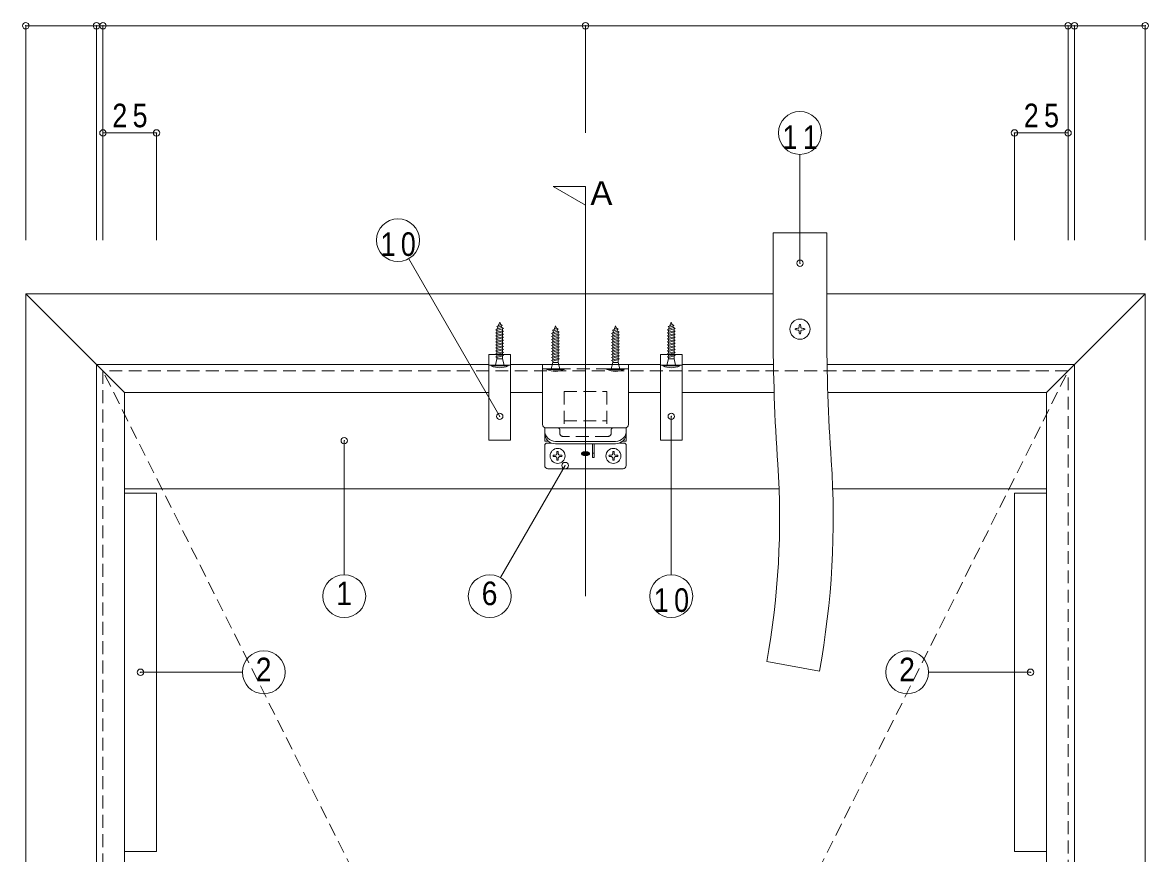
# Model space of a CAD drawing. Units: millimetres at full size, sheet at 1:5; details may follow other scales. Extents: x -1000 to 1000, y -688 to 688.
# Drawn here: x 46 to 571, y 11 to 399 of the extents above; entities that cross this region are included whole.
import ezdxf
from ezdxf.enums import TextEntityAlignment as Align

# ---------------------------------------------------------------- set-up
doc = ezdxf.new("R2010")
doc.units = ezdxf.units.MM
doc.header["$LTSCALE"] = 5
doc.header["$PDMODE"] = 32
doc.header["$PDSIZE"] = 3
doc.linetypes.add('DASHED1', pattern=[1.8, 1.2, -0.6])
for name, color, linetype, lineweight in [('2-0_ＫＢ製品', 7, 'Continuous', 9), ('2-1_躯体', 3, 'Continuous', 9), ('2-3_寸法', 4, 'Continuous', 9), ('2-4_引出線字', 4, 'Continuous', 9), ('2-5_文字', 7, 'Continuous', 9), ('2-8_他製品', 7, 'Continuous', 9), ('2-A_ベース', 3, 'Continuous', 9), ('2-B_2-Bﾚｲﾔ', 7, 'Continuous', 9)]:
    doc.layers.add(name, color=color, linetype=linetype, lineweight=lineweight)
doc.styles.add('HGｺﾞｼｯｸM', font='')
doc.styles.get('HGｺﾞｼｯｸM').set_extended_font_data('HGｺﾞｼｯｸM')

msp = doc.modelspace()

# ---------------------------------------------------------------- linework, layer by layer
at = {"layer": '2-0_ＫＢ製品', "color": 2, "linetype": 'DASHED1'}
for p, q in [((83.597, 236.25), (83.597, -213.75)), ((533.597, 236.25), (83.597, 236.25)), ((308.597, -213.75), (83.597, 236.25)), ((308.597, -213.75), (533.597, 236.25)), ((533.597, -213.75), (533.597, 236.25))]:
    msp.add_line(p, q, dxfattribs=at)
at = {"layer": '2-1_躯体'}
for p, q in [((288.597, 239.25), (328.597, 239.25)), ((398.841, 181.25), (93.597, 181.25)), ((108.597, 179.25), (93.597, 179.25)), ((108.597, 12.25), (108.597, 179.25)), ((523.597, 181.25), (423.857, 181.25)), ((523.597, 179.25), (508.597, 179.25)), ((508.597, 12.25), (508.597, 179.25)), ((93.597, 12.25), (108.597, 12.25)), ((523.597, 12.25), (508.597, 12.25))]:
    msp.add_line(p, q, dxfattribs=at)
at = {"layer": '2-3_寸法'}
for p, q in [((47.597, 397.25), (80.597, 397.25)), ((47.597, 397.25), (47.597, 297.25)), ((80.597, 397.25), (83.597, 397.25)), ((80.597, 397.25), (80.597, 297.25)), ((83.597, 397.25), (83.597, 347.25)), ((83.597, 397.25), (308.597, 397.25)), ((308.597, 397.25), (533.597, 397.25)), ((308.597, 397.25), (308.597, 347.25)), ((533.597, 397.25), (533.597, 347.25)), ((533.597, 397.25), (536.597, 397.25)), ((536.597, 397.25), (569.597, 397.25)), ((536.597, 397.25), (536.597, 297.25)), ((569.597, 397.25), (569.597, 297.25)), ((83.597, 347.25), (108.597, 347.25)), ((83.597, 347.25), (83.597, 297.25)), ((108.597, 347.25), (108.597, 297.25)), ((533.597, 347.25), (508.597, 347.25)), ((508.597, 347.25), (508.597, 297.25)), ((533.597, 347.25), (533.597, 297.25))]:
    msp.add_line(p, q, dxfattribs=at)
for p in [(47.597, 397.25), (80.597, 397.25), (83.597, 397.25), (308.597, 397.25), (533.597, 397.25), (536.597, 397.25), (569.597, 397.25), (83.597, 347.25), (108.597, 347.25), (508.597, 347.25), (533.597, 347.25)]:
    msp.add_point(p, dxfattribs=at)
at = {"layer": '2-4_引出線字'}
for p, q in [((408.597, 286.5), (408.597, 337.25)), ((308.597, 131.25), (308.597, 322.25)), ((268.597, 215.1), (226.168, 288.59)), ((348.597, 215.1), (348.597, 141.25)), ((196.097, 141.25), (196.097, 203.75)), ((299.097, 192.15), (268.936, 139.91)), ((101.097, 95.75), (148.597, 95.75)), ((516.097, 95.75), (468.597, 95.75))]:
    msp.add_line(p, q, dxfattribs=at)
msp.add_lwpolyline([(308.597, 322.25), (293.597, 322.25), (308.597, 313.59)], dxfattribs=at)
for centre in [(408.597, 347.25), (221.168, 297.25), (196.097, 131.25), (263.936, 131.25), (348.597, 131.25), (158.597, 95.75), (458.597, 95.75)]:
    msp.add_circle(centre, 10, dxfattribs=at)
for p in [(408.597, 286.5), (268.597, 215.1), (348.597, 215.1), (196.097, 203.75), (299.097, 192.15), (101.097, 95.75), (516.097, 95.75)]:
    msp.add_point(p, dxfattribs=at)
at = {"layer": '2-5_文字'}
for p, q in [((421.097, 300.75), (396.097, 300.75)), ((396.097, 255.75), (396.097, 300.75)), ((421.097, 255.75), (421.097, 300.75)), ((408.392, 258), (408.802, 258)), ((406.347, 255.545), (406.347, 255.955)), ((408.122, 256.41), (407.937, 256.225)), ((407.937, 255.275), (408.122, 255.09)), ((408.392, 253.5), (408.802, 253.5)), ((409.257, 256.225), (409.072, 256.41)), ((409.072, 255.09), (409.257, 255.275)), ((410.847, 255.545), (410.847, 255.955)), ((393.097, 100.75), (417.695, 96.286))]:
    msp.add_line(p, q, dxfattribs=at)
msp.add_circle((408.597, 255.75), 4.7, dxfattribs=at)
for centre, radius, start, end in [((416.824, 255.75), 8.727, 165.06041, 175.66052), ((400.37, 255.75), 8.727, 4.33948, 14.93959), ((1324.69, 255.75), 928.593, 180, 183.89029), ((408.597, 247.523), 8.727, 94.33948, 104.93959), ((408.597, 263.977), 8.727, 255.06041, 265.66052), ((416.824, 255.75), 8.727, 184.33948, 194.93959), ((400.37, 255.75), 8.727, 345.06041, 355.66052), ((408.597, 247.523), 8.727, 75.06041, 85.66052), ((408.597, 263.977), 8.727, 274.33948, 284.93959), ((1324.69, 255.75), 903.593, 180, 183.89029), ((25.727, 167.417), 398.37, 349.71447, 3.89029), ((25.727, 167.417), 373.37, 349.71447, 3.89029)]:
    msp.add_arc(centre, radius, start, end, dxfattribs=at)
at = {"layer": '2-8_他製品'}
for p, q in [((263.597, 243.95), (263.597, 203.95)), ((273.597, 243.95), (263.597, 243.95)), ((343.597, 243.95), (343.597, 203.95)), ((353.597, 243.95), (343.597, 243.95)), ((273.597, 238.95), (263.597, 238.95)), ((328.597, 239.25), (288.597, 239.25)), ((288.597, 211.25), (288.597, 239.25)), ((328.597, 211.25), (328.597, 239.25)), ((353.597, 238.95), (343.597, 238.95)), ((289.597, 209.75), (327.597, 209.75)), ((289.597, 209.75), (289.597, 203.55)), ((290.097, 209.75), (293.897, 209.75)), ((290.097, 209.75), (295.597, 209.75)), ((327.097, 209.75), (321.597, 209.75)), ((327.097, 209.75), (323.297, 209.75)), ((327.597, 209.75), (327.597, 203.55)), ((289.597, 203.55), (291.269, 203.55)), ((289.597, 201.65), (289.597, 192.15)), ((290.597, 202.65), (292.713, 202.65)), ((294.597, 203.413), (322.597, 203.413)), ((294.597, 202.281), (322.597, 202.281)), ((311.897, 202.281), (311.897, 195.964)), ((312.597, 202.281), (312.597, 195.964)), ((324.481, 202.65), (326.597, 202.65)), ((325.925, 203.55), (327.597, 203.55)), ((327.597, 201.65), (327.597, 192.15)), ((307.153, 198.26), (307.153, 197.302)), ((307.375, 197.24), (307.375, 198.06)), ((307.597, 198.198), (307.597, 197.102)), ((307.819, 198.227), (307.819, 197.073)), ((308.041, 197.917), (308.041, 198.341)), ((308.041, 196.959), (308.041, 197.384)), ((308.264, 198.407), (308.264, 196.893)), ((308.486, 197.65), (308.264, 197.65)), ((308.486, 198.425), (308.486, 196.875)), ((308.708, 198.425), (308.708, 196.875)), ((308.93, 198.381), (308.93, 196.919)), ((309.153, 197.65), (309.042, 197.65)), ((309.153, 197.917), (309.153, 198.277)), ((309.153, 197.023), (309.153, 197.65)), ((309.374, 198.381), (309.374, 196.989)), ((309.597, 198.276), (309.597, 197.761)), ((309.708, 197.65), (309.708, 197.117)), ((309.819, 197.761), (309.819, 198.236)), ((309.932, 197.234), (310.183, 198.171)), ((310.503, 197.65), (310.043, 197.65)), ((311.897, 197.964), (312.597, 197.964)), ((311.897, 195.964), (312.597, 195.964)), ((291.097, 190.65), (326.097, 190.65))]:
    msp.add_line(p, q, dxfattribs=at)
at = {"layer": '2-8_他製品', "linetype": 'DASHED1'}
for p, q in [((328.597, 237.25), (288.597, 237.25)), ((298.597, 226.65), (298.597, 209.75)), ((298.597, 226.65), (318.597, 226.65)), ((318.597, 226.65), (318.597, 209.75)), ((298.597, 213.05), (318.597, 213.05)), ((296.597, 207.25), (296.597, 208.75)), ((319.097, 205.75), (298.097, 205.75)), ((320.597, 207.25), (320.597, 208.75))]:
    msp.add_line(p, q, dxfattribs=at)
at = {"layer": '2-8_他製品'}
for points in [[(273.597, 243.95), (273.597, 203.95), (263.597, 203.95)], [(353.597, 243.95), (353.597, 203.95), (343.597, 203.95)]]:
    msp.add_lwpolyline(points, dxfattribs=at)
for centre, radius, start, end in [((290.097, 211.25), 1.5, 180, 270), ((327.097, 211.25), 1.5, 270, 0), ((294.597, 208.413), 5, 179.99999, 270), ((294.597, 207.281), 5, 179.99999, 270), ((322.597, 208.413), 5, 270, 0), ((322.597, 207.281), 5, 270, 0), ((290.597, 201.65), 1, 90, 180), ((326.597, 201.65), 1, 0, 90), ((307.264, 197.65), 0.573, 180, 234.462), ((307.264, 197.65), 0.573, 125.5377, 166.5374), ((308.597, 195.784), 2.866, 54.462, 125.5377), ((308.597, 199.516), 2.866, 234.462, 305.538), ((307.486, 198.06), 0.111, 116.0144, 180), ((307.486, 197.24), 0.111, 180, 243.986), ((308.597, 195.784), 2.644, 112.944, 116.0144), ((308.597, 199.516), 2.644, 243.986, 247.056), ((307.575, 198.198), 0.0222, 0, 112.944), ((307.575, 197.102), 0.0222, 247.056, 0), ((307.931, 198.227), 0.111, 105.2575, 180), ((307.931, 197.073), 0.111, 180, 254.742), ((308.597, 195.784), 2.644, 103.2681, 105.2575), ((308.597, 199.516), 2.644, 254.742, 254.794), ((308.597, 199.516), 2.644, 254.794, 257.271), ((308.597, 195.784), 2.644, 102.7289, 103.2681), ((308.019, 198.341), 0.0222, 0, 102.7289), ((308.019, 196.959), 0.0222, 257.271, 360), ((308.953, 198.381), 0.0222, 82.207, 180), ((308.953, 196.919), 0.0222, 180, 277.793), ((308.597, 195.784), 2.644, 79.896, 82.207), ((308.597, 199.516), 2.644, 277.793, 280.104), ((309.042, 198.277), 0.111, 0, 79.896), ((309.042, 197.023), 0.111, 280.104, 0), ((309.708, 197.761), 0.111, 180, 0), ((309.93, 197.65), 0.573, 315.699, 54.462), ((309.93, 197.65), 0.573, 305.538, 315.699), ((291.097, 192.15), 1.5, 179.99999, 270), ((326.097, 192.15), 1.5, 270, 0)]:
    msp.add_arc(centre, radius, start, end, dxfattribs=at)
at = {"layer": '2-8_他製品', "linetype": 'DASHED1'}
for centre, radius, start, end in [((295.597, 208.75), 1, 0, 90), ((298.097, 207.25), 1.5, 180, 270), ((319.097, 207.25), 1.5, 270, 0), ((321.597, 208.75), 1, 90, 180)]:
    msp.add_arc(centre, radius, start, end, dxfattribs=at)
at = {"layer": '2-A_ベース'}
for p, q in [((47.597, 272.25), (93.597, 226.25)), ((47.597, -249.75), (47.597, 272.25)), ((47.597, 272.25), (396.097, 272.25)), ((421.097, 272.25), (569.597, 272.25)), ((569.597, 272.25), (523.597, 226.25)), ((569.597, 272.25), (569.597, -249.75)), ((263.597, 239.25), (80.597, 239.25)), ((80.597, 239.25), (80.597, -216.75)), ((343.597, 239.25), (273.597, 239.25)), ((396.244, 239.25), (353.597, 239.25)), ((536.597, 239.25), (421.248, 239.25)), ((536.597, -216.75), (536.597, 239.25)), ((263.597, 226.25), (93.597, 226.25)), ((93.597, 226.25), (93.597, -203.75)), ((288.597, 226.25), (273.597, 226.25)), ((343.597, 226.25), (328.597, 226.25)), ((396.566, 226.25), (353.597, 226.25)), ((523.597, 226.25), (421.579, 226.25)), ((523.597, 226.25), (523.597, -203.75))]:
    msp.add_line(p, q, dxfattribs=at)
at = {"layer": '2-B_2-Bﾚｲﾔ'}
for p, q in [((267.297, 255.749), (267.649, 256.661)), ((267.297, 254.349), (267.297, 255.143)), ((267.297, 252.949), (267.297, 253.743)), ((267.297, 251.549), (267.297, 252.343)), ((269.587, 256.56), (269.338, 257.161)), ((269.897, 255.049), (269.897, 255.843)), ((269.897, 253.649), (269.897, 254.443)), ((269.897, 252.249), (269.897, 253.043)), ((293.297, 254.049), (293.649, 254.961)), ((293.297, 252.649), (293.297, 253.443)), ((293.297, 251.249), (293.297, 252.043)), ((295.587, 254.86), (295.338, 255.461)), ((295.897, 253.349), (295.897, 254.143)), ((295.897, 251.949), (295.897, 252.743)), ((321.297, 254.049), (321.649, 254.961)), ((321.297, 252.649), (321.297, 253.443)), ((321.297, 251.249), (321.297, 252.043)), ((323.587, 254.86), (323.338, 255.461)), ((323.897, 253.349), (323.897, 254.143)), ((323.897, 251.949), (323.897, 252.743)), ((347.297, 255.749), (347.649, 256.661)), ((347.297, 254.349), (347.297, 255.143)), ((347.297, 252.949), (347.297, 253.743)), ((347.297, 251.549), (347.297, 252.343)), ((349.587, 256.56), (349.338, 257.161)), ((349.897, 255.049), (349.897, 255.843)), ((349.897, 253.649), (349.897, 254.443)), ((349.897, 252.249), (349.897, 253.043)), ((267.297, 250.149), (267.297, 250.943)), ((267.297, 248.749), (267.297, 249.543)), ((267.297, 247.349), (267.297, 248.143)), ((269.897, 250.849), (269.897, 251.643)), ((269.897, 249.449), (269.897, 250.243)), ((269.897, 248.049), (269.897, 248.843)), ((269.897, 246.649), (269.897, 247.443)), ((293.297, 249.849), (293.297, 250.643)), ((293.297, 248.449), (293.297, 249.243)), ((293.297, 247.049), (293.297, 247.843)), ((295.897, 250.549), (295.897, 251.343)), ((295.897, 249.149), (295.897, 249.943)), ((295.897, 247.749), (295.897, 248.543)), ((295.897, 246.349), (295.897, 247.143)), ((321.297, 249.849), (321.297, 250.643)), ((321.297, 248.449), (321.297, 249.243)), ((321.297, 247.049), (321.297, 247.843)), ((323.897, 250.549), (323.897, 251.343)), ((323.897, 249.149), (323.897, 249.943)), ((323.897, 247.749), (323.897, 248.543)), ((323.897, 246.349), (323.897, 247.143)), ((347.297, 250.149), (347.297, 250.943)), ((347.297, 248.749), (347.297, 249.543)), ((347.297, 247.349), (347.297, 248.143)), ((349.897, 250.849), (349.897, 251.643)), ((349.897, 249.449), (349.897, 250.243)), ((349.897, 248.049), (349.897, 248.843)), ((349.897, 246.649), (349.897, 247.443)), ((266.597, 238.95), (267.297, 241.95)), ((267.297, 245.949), (267.297, 246.743)), ((267.297, 244.549), (267.297, 245.343)), ((267.297, 243.149), (267.297, 243.943)), ((267.297, 241.95), (267.297, 242.543)), ((267.297, 241.95), (269.897, 241.95)), ((269.897, 245.249), (269.897, 246.043)), ((269.897, 243.849), (269.897, 244.643)), ((269.897, 241.95), (269.897, 243.243)), ((269.897, 241.95), (270.597, 238.95)), ((293.297, 245.649), (293.297, 246.443)), ((293.297, 244.249), (293.297, 245.043)), ((293.297, 242.849), (293.297, 243.643)), ((293.297, 241.449), (293.297, 242.243)), ((295.897, 244.949), (295.897, 245.743)), ((295.897, 243.549), (295.897, 244.343)), ((295.897, 242.149), (295.897, 242.943)), ((295.897, 240.25), (295.897, 241.543)), ((321.297, 245.649), (321.297, 246.443)), ((321.297, 244.249), (321.297, 245.043)), ((321.297, 242.849), (321.297, 243.643)), ((321.297, 241.449), (321.297, 242.243)), ((323.897, 244.949), (323.897, 245.743)), ((323.897, 243.549), (323.897, 244.343)), ((323.897, 242.149), (323.897, 242.943)), ((323.897, 240.25), (323.897, 241.543)), ((346.597, 238.95), (347.297, 241.95)), ((347.297, 245.949), (347.297, 246.743)), ((347.297, 244.549), (347.297, 245.343)), ((347.297, 243.149), (347.297, 243.943)), ((347.297, 241.95), (347.297, 242.543)), ((347.297, 241.95), (349.897, 241.95)), ((349.897, 245.249), (349.897, 246.043)), ((349.897, 243.849), (349.897, 244.643)), ((349.897, 241.95), (349.897, 243.243)), ((349.897, 241.95), (350.597, 238.95)), ((264.597, 238.95), (272.597, 238.95)), ((264.597, 238.65), (264.597, 238.95)), ((264.597, 238.65), (272.597, 238.65)), ((272.597, 238.65), (272.597, 238.95)), ((290.597, 237.25), (298.597, 237.25)), ((290.597, 236.95), (290.597, 237.25)), ((290.597, 236.95), (298.597, 236.95)), ((292.597, 237.25), (293.297, 240.25)), ((293.297, 240.25), (293.297, 240.843)), ((293.297, 240.25), (295.897, 240.25)), ((295.897, 240.25), (296.597, 237.25)), ((298.597, 236.95), (298.597, 237.25)), ((318.597, 237.25), (326.597, 237.25)), ((318.597, 236.95), (318.597, 237.25)), ((318.597, 236.95), (326.597, 236.95)), ((320.597, 237.25), (321.297, 240.25)), ((321.297, 240.25), (321.297, 240.843)), ((321.297, 240.25), (323.897, 240.25)), ((323.897, 240.25), (324.597, 237.25)), ((326.597, 236.95), (326.597, 237.25)), ((344.597, 238.95), (352.597, 238.95)), ((344.597, 238.65), (344.597, 238.95)), ((344.597, 238.65), (352.597, 238.65)), ((352.597, 238.65), (352.597, 238.95))]:
    msp.add_line(p, q, dxfattribs=at)
at = {"layer": '2-B_2-Bﾚｲﾔ', "lineweight": 18}
for p, q in [((294.672, 196.981), (293.571, 196.962)), ((294.672, 196.319), (293.571, 196.338)), ((294.672, 196.981), (295.077, 197.17)), ((294.672, 196.319), (295.077, 196.13)), ((295.266, 197.575), (295.077, 197.17)), ((295.266, 195.725), (295.077, 196.13)), ((295.266, 197.575), (295.285, 198.676)), ((295.266, 195.725), (295.285, 194.624)), ((295.928, 197.575), (295.909, 198.676)), ((295.928, 195.725), (295.909, 194.624)), ((295.928, 197.575), (296.117, 197.17)), ((295.928, 195.725), (296.117, 196.13)), ((296.522, 196.981), (296.117, 197.17)), ((296.522, 196.319), (296.117, 196.13)), ((296.522, 196.981), (297.623, 196.962)), ((296.522, 196.319), (297.623, 196.338)), ((320.672, 196.981), (319.571, 196.962)), ((320.672, 196.319), (319.571, 196.338)), ((320.672, 196.981), (321.077, 197.17)), ((320.672, 196.319), (321.077, 196.13)), ((321.266, 197.575), (321.077, 197.17)), ((321.266, 195.725), (321.077, 196.13)), ((321.266, 197.575), (321.285, 198.676)), ((321.266, 195.725), (321.285, 194.624)), ((321.928, 197.575), (321.909, 198.676)), ((321.928, 195.725), (321.909, 194.624)), ((321.928, 197.575), (322.117, 197.17)), ((321.928, 195.725), (322.117, 196.13)), ((322.522, 196.981), (322.117, 197.17)), ((322.522, 196.319), (322.117, 196.13)), ((322.522, 196.981), (323.623, 196.962)), ((322.522, 196.319), (323.623, 196.338))]:
    msp.add_line(p, q, dxfattribs=at)
at = {"layer": '2-B_2-Bﾚｲﾔ'}
for points in [[(267.19, 256.926), (267.937, 257.357), (269.05, 257.857), (269.797, 257.426), (269.338, 257.161), (267.649, 256.661)], [(347.19, 256.926), (347.937, 257.357), (349.05, 257.857), (349.797, 257.426), (349.338, 257.161), (347.649, 256.661)], [(267.297, 255.749), (269.587, 256.56), (270.334, 256.129), (269.897, 255.843), (267.297, 255.143), (266.772, 255.446)], [(269.897, 254.443), (267.297, 253.743), (266.772, 254.046), (267.297, 254.349), (269.897, 255.049), (270.422, 254.746)], [(269.897, 253.043), (267.297, 252.343), (266.772, 252.646), (267.297, 252.949), (269.897, 253.649), (270.422, 253.346)], [(269.897, 251.643), (267.297, 250.943), (266.772, 251.246), (267.297, 251.549), (269.897, 252.249), (270.422, 251.946)], [(293.297, 254.049), (295.587, 254.86), (296.334, 254.429), (295.897, 254.143), (293.297, 253.443), (292.772, 253.746)], [(295.897, 252.743), (293.297, 252.043), (292.772, 252.346), (293.297, 252.649), (295.897, 253.349), (296.422, 253.046)], [(293.19, 255.226), (293.937, 255.657), (295.05, 256.157), (295.797, 255.726), (295.338, 255.461), (293.649, 254.961)], [(321.297, 254.049), (323.587, 254.86), (324.334, 254.429), (323.897, 254.143), (321.297, 253.443), (320.772, 253.746)], [(323.897, 252.743), (321.297, 252.043), (320.772, 252.346), (321.297, 252.649), (323.897, 253.349), (324.422, 253.046)], [(321.19, 255.226), (321.937, 255.657), (323.05, 256.157), (323.797, 255.726), (323.338, 255.461), (321.649, 254.961)], [(347.297, 255.749), (349.587, 256.56), (350.334, 256.129), (349.897, 255.843), (347.297, 255.143), (346.772, 255.446)], [(349.897, 254.443), (347.297, 253.743), (346.772, 254.046), (347.297, 254.349), (349.897, 255.049), (350.422, 254.746)], [(349.897, 253.043), (347.297, 252.343), (346.772, 252.646), (347.297, 252.949), (349.897, 253.649), (350.422, 253.346)], [(349.897, 251.643), (347.297, 250.943), (346.772, 251.246), (347.297, 251.549), (349.897, 252.249), (350.422, 251.946)], [(269.897, 250.243), (267.297, 249.543), (266.772, 249.846), (267.297, 250.149), (269.897, 250.849), (270.422, 250.546)], [(269.897, 248.843), (267.297, 248.143), (266.772, 248.446), (267.297, 248.749), (269.897, 249.449), (270.422, 249.146)], [(269.897, 247.443), (267.297, 246.743), (266.772, 247.046), (267.297, 247.349), (269.897, 248.049), (270.422, 247.746)], [(295.897, 251.343), (293.297, 250.643), (292.772, 250.946), (293.297, 251.249), (295.897, 251.949), (296.422, 251.646)], [(295.897, 249.943), (293.297, 249.243), (292.772, 249.546), (293.297, 249.849), (295.897, 250.549), (296.422, 250.246)], [(295.897, 248.543), (293.297, 247.843), (292.772, 248.146), (293.297, 248.449), (295.897, 249.149), (296.422, 248.846)], [(295.897, 247.143), (293.297, 246.443), (292.772, 246.746), (293.297, 247.049), (295.897, 247.749), (296.422, 247.446)], [(323.897, 251.343), (321.297, 250.643), (320.772, 250.946), (321.297, 251.249), (323.897, 251.949), (324.422, 251.646)], [(323.897, 249.943), (321.297, 249.243), (320.772, 249.546), (321.297, 249.849), (323.897, 250.549), (324.422, 250.246)], [(323.897, 248.543), (321.297, 247.843), (320.772, 248.146), (321.297, 248.449), (323.897, 249.149), (324.422, 248.846)], [(323.897, 247.143), (321.297, 246.443), (320.772, 246.746), (321.297, 247.049), (323.897, 247.749), (324.422, 247.446)], [(349.897, 250.243), (347.297, 249.543), (346.772, 249.846), (347.297, 250.149), (349.897, 250.849), (350.422, 250.546)], [(349.897, 248.843), (347.297, 248.143), (346.772, 248.446), (347.297, 248.749), (349.897, 249.449), (350.422, 249.146)], [(349.897, 247.443), (347.297, 246.743), (346.772, 247.046), (347.297, 247.349), (349.897, 248.049), (350.422, 247.746)], [(269.897, 246.043), (267.297, 245.343), (266.772, 245.646), (267.297, 245.949), (269.897, 246.649), (270.422, 246.346)], [(269.897, 244.643), (267.297, 243.943), (266.772, 244.246), (267.297, 244.549), (269.897, 245.249), (270.422, 244.946)], [(269.897, 243.243), (267.297, 242.543), (266.772, 242.846), (267.297, 243.149), (269.897, 243.849), (270.422, 243.546)], [(295.897, 245.743), (293.297, 245.043), (292.772, 245.346), (293.297, 245.649), (295.897, 246.349), (296.422, 246.046)], [(295.897, 244.343), (293.297, 243.643), (292.772, 243.946), (293.297, 244.249), (295.897, 244.949), (296.422, 244.646)], [(295.897, 242.943), (293.297, 242.243), (292.772, 242.546), (293.297, 242.849), (295.897, 243.549), (296.422, 243.246)], [(295.897, 241.543), (293.297, 240.843), (292.772, 241.146), (293.297, 241.449), (295.897, 242.149), (296.422, 241.846)], [(323.897, 245.743), (321.297, 245.043), (320.772, 245.346), (321.297, 245.649), (323.897, 246.349), (324.422, 246.046)], [(323.897, 244.343), (321.297, 243.643), (320.772, 243.946), (321.297, 244.249), (323.897, 244.949), (324.422, 244.646)], [(323.897, 242.943), (321.297, 242.243), (320.772, 242.546), (321.297, 242.849), (323.897, 243.549), (324.422, 243.246)], [(323.897, 241.543), (321.297, 240.843), (320.772, 241.146), (321.297, 241.449), (323.897, 242.149), (324.422, 241.846)], [(349.897, 246.043), (347.297, 245.343), (346.772, 245.646), (347.297, 245.949), (349.897, 246.649), (350.422, 246.346)], [(349.897, 244.643), (347.297, 243.943), (346.772, 244.246), (347.297, 244.549), (349.897, 245.249), (350.422, 244.946)], [(349.897, 243.243), (347.297, 242.543), (346.772, 242.846), (347.297, 243.149), (349.897, 243.849), (350.422, 243.546)]]:
    msp.add_lwpolyline(points, close=True, dxfattribs=at)
for points in [[(267.937, 257.357), (268.597, 258.95), (269.05, 257.857)], [(293.937, 255.657), (294.597, 257.25), (295.05, 256.157)], [(321.937, 255.657), (322.597, 257.25), (323.05, 256.157)], [(347.937, 257.357), (348.597, 258.95), (349.05, 257.857)]]:
    msp.add_lwpolyline(points, dxfattribs=at)
at = {"layer": '2-B_2-Bﾚｲﾔ', "lineweight": 18}
for centre in [(295.597, 196.65), (321.597, 196.65)]:
    msp.add_circle(centre, 3.5, dxfattribs=at)
at = {"layer": '2-B_2-Bﾚｲﾔ'}
for centre in [(268.597, 247.089), (294.597, 245.389), (322.597, 245.389), (348.597, 247.089)]:
    msp.add_arc(centre, 9.339, 244.63876, 295.36124, dxfattribs=at)
at = {"layer": '2-B_2-Bﾚｲﾔ', "lineweight": 18}
for centre, start, end in [((295.597, 196.65), 171.25694, 188.74306), ((295.597, 196.65), 81.25694, 98.74306), ((295.597, 196.65), 261.25694, 278.74306), ((295.597, 196.65), 351.25694, 8.74306), ((321.597, 196.65), 171.25694, 188.74306), ((321.597, 196.65), 81.25694, 98.74306), ((321.597, 196.65), 261.25694, 278.74306), ((321.597, 196.65), 351.25694, 8.74306)]:
    msp.add_arc(centre, 2.05, start, end, dxfattribs=at)

# ---------------------------------------------------------------- texts
at = {"layer": '2-3_寸法', "color": 7, "char_height": 11, "attachment_point": 7, "style": 'HGｺﾞｼｯｸM'}
for insert in [(87.972, 349.75), (512.972, 349.75)]:
    msp.add_mtext('\\T1.36;\\W0.85;25', dxfattribs=dict(at, insert=insert))
at = {"layer": '2-5_文字', "style": 'HGｺﾞｼｯｸM'}
msp.add_text('Ａ', height=11, dxfattribs=at).set_placement((308.597, 310.42), align=Align.BOTTOM_LEFT)
at = {"layer": '2-5_文字', "style": 'HGｺﾞｼｯｸM', "width": 0.9}
for s, p in [('1', (192.347, 123.75)), ('6', (260.186, 123.75)), ('2', (154.847, 88.25)), ('2', (454.847, 88.25))]:
    msp.add_text(s, height=11, dxfattribs=at).set_placement(p, align=Align.BOTTOM_LEFT)
at = {"layer": '2-5_文字', "char_height": 11, "attachment_point": 7, "style": 'HGｺﾞｼｯｸM'}
for s, insert in [('\\T1.36;\\W0.85;11', (400.472, 339.75)), ('\\T1.36;\\W0.85;10', (213.043, 289.75)), ('\\T1.36;\\W0.85;10', (340.472, 123.75))]:
    msp.add_mtext(s, dxfattribs=dict(at, insert=insert))

doc.saveas('drawing.dxf')
